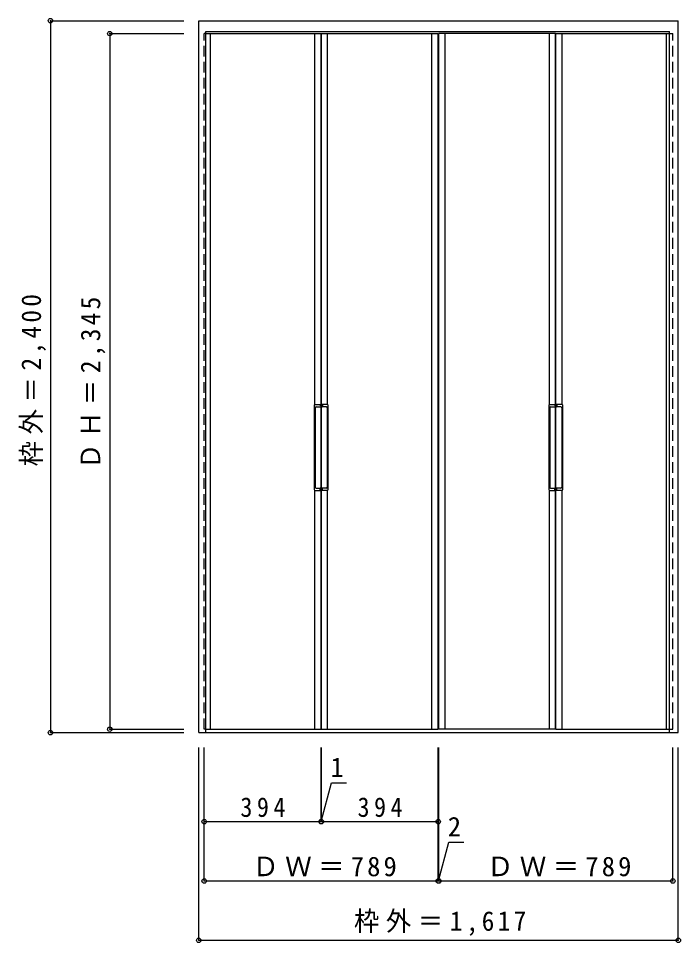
# Model space of a CAD drawing. Units: millimetres, scale not verified. Extents: x -1267 to 965, y -1386 to 1729.
import ezdxf
from ezdxf.enums import TextEntityAlignment as Align

# ---------------------------------------------------------------- set-up
doc = ezdxf.new("R2010")
doc.units = ezdxf.units.MM
doc.header["$LTSCALE"] = 30
doc.header["$PDMODE"] = 32
doc.header["$PDSIZE"] = 15
doc.linetypes.add('DASHED1', pattern=[1.8, 1.2, -0.6])
doc.layers.add('0-0', color=7, linetype='Continuous')
doc.layers.add('0-1_寸法', color=4, linetype='Continuous')
doc.styles.add('ＭＳ ゴシック', font='')
doc.styles.get('ＭＳ ゴシック').set_extended_font_data('MS Gothic')

msp = doc.modelspace()

# ---------------------------------------------------------------- linework, layer by layer
at = {"layer": '0-0', "color": 3}
for p, q in [((-659.42, -678.65), (-659.42, 1721.35)), ((-659.42, 1721.35), (957.58, 1721.35)), ((957.58, -678.65), (957.58, 1721.35)), ((-635.42, -678.65), (-635.42, 1685.35)), ((-635.42, 1685.35), (927.58, 1685.35)), ((927.58, -678.65), (927.58, 1685.35)), ((-635.42, 1677.85), (-246.92, 1677.85)), ((-246.92, -667.15), (-246.92, 1677.85)), ((-245.92, -667.15), (-245.92, 1677.85)), ((-245.92, 1677.85), (148.08, 1677.85)), ((148.08, -667.15), (148.08, 1677.85)), ((150.08, -667.15), (150.08, 1677.85)), ((544.08, 1677.85), (150.08, 1677.85)), ((544.08, -667.15), (544.08, 1677.85)), ((545.08, -667.15), (545.08, 1677.85)), ((545.08, 1677.85), (927.58, 1677.85)), ((-659.42, -678.65), (957.58, -678.65)), ((-635.42, -667.15), (-246.92, -667.15)), ((-245.92, -667.15), (148.08, -667.15)), ((544.08, -667.15), (150.08, -667.15)), ((545.08, -667.15), (927.58, -667.15))]:
    msp.add_line(p, q, dxfattribs=at)
at = {"layer": '0-0', "color": 4, "linetype": 'DASHED1'}
for p, q in [((-640.92, -667.15), (-640.92, 1677.85)), ((-635.42, 1677.85), (-640.92, 1677.85)), ((927.58, 1677.85), (939.08, 1677.85)), ((939.08, -667.15), (939.08, 1677.85)), ((-635.42, -667.15), (-640.92, -667.15)), ((927.58, -667.15), (939.08, -667.15))]:
    msp.add_line(p, q, dxfattribs=at)
at = {"layer": '0-0'}
for p, q in [((-619.92, -667.15), (-619.92, 1677.85)), ((-267.92, 427.85), (-267.92, 1677.85)), ((-224.92, 427.85), (-224.92, 1677.85)), ((127.08, -667.15), (127.08, 1677.85)), ((171.08, -667.15), (171.08, 1677.85)), ((523.08, 427.85), (523.08, 1677.85)), ((566.08, 427.85), (566.08, 1677.85)), ((918.08, -667.15), (918.08, 1677.85)), ((-269.92, 424.85), (-269.92, 140.85)), ((-266.92, 427.85), (-246.92, 427.85)), ((-266.92, 416.85), (-266.92, 148.85)), ((-263.92, 419.85), (-249.92, 419.85)), ((-250.22, 427.85), (-250.22, 422.85)), ((-246.92, 422.85), (-246.92, 424.35)), ((-246.92, 422.85), (-246.92, 424.35)), ((-225.92, 427.85), (-245.92, 427.85)), ((-245.92, 422.85), (-245.92, 424.35)), ((-245.92, 422.85), (-245.92, 424.35)), ((-228.92, 419.85), (-242.92, 419.85)), ((-242.62, 427.85), (-242.62, 422.85)), ((-225.92, 416.85), (-225.92, 148.85)), ((-222.92, 140.85), (-222.92, 424.85)), ((521.08, 424.85), (521.08, 140.85)), ((524.08, 427.85), (544.08, 427.85)), ((524.08, 416.85), (524.08, 148.85)), ((527.08, 419.85), (541.08, 419.85)), ((540.78, 427.85), (540.78, 422.85)), ((544.08, 422.85), (544.08, 424.35)), ((544.08, 422.85), (544.08, 424.35)), ((565.08, 427.85), (545.08, 427.85)), ((545.08, 422.85), (545.08, 424.35)), ((545.08, 422.85), (545.08, 424.35)), ((562.08, 419.85), (548.08, 419.85)), ((548.38, 427.85), (548.38, 422.85)), ((565.08, 416.85), (565.08, 148.85)), ((568.08, 140.85), (568.08, 424.85)), ((-267.92, -667.15), (-267.92, 137.85)), ((-266.92, 137.85), (-246.92, 137.85)), ((-263.92, 145.85), (-249.92, 145.85)), ((-250.22, 137.85), (-250.22, 142.85)), ((-246.92, 142.85), (-246.92, 141.35)), ((-246.92, 142.85), (-246.92, 141.35)), ((-246.92, 142.85), (-246.92, 141.35)), ((-245.92, 142.85), (-245.92, 141.35)), ((-245.92, 142.85), (-245.92, 141.35)), ((-245.92, 142.85), (-245.92, 141.35)), ((-225.92, 137.85), (-245.92, 137.85)), ((-228.92, 145.85), (-242.92, 145.85)), ((-242.62, 137.85), (-242.62, 142.85)), ((-224.92, -667.15), (-224.92, 137.85)), ((523.08, -667.15), (523.08, 137.85)), ((524.08, 137.85), (544.08, 137.85)), ((527.08, 145.85), (541.08, 145.85)), ((540.78, 137.85), (540.78, 142.85)), ((544.08, 142.85), (544.08, 141.35)), ((544.08, 142.85), (544.08, 141.35)), ((544.08, 142.85), (544.08, 141.35)), ((545.08, 142.85), (545.08, 141.35)), ((545.08, 142.85), (545.08, 141.35)), ((545.08, 142.85), (545.08, 141.35)), ((565.08, 137.85), (545.08, 137.85)), ((562.08, 145.85), (548.08, 145.85)), ((548.38, 137.85), (548.38, 142.85)), ((566.08, -667.15), (566.08, 137.85))]:
    msp.add_line(p, q, dxfattribs=at)
for centre, start, end in [((-266.92, 424.85), 90, 180), ((-263.92, 416.85), 90, 180), ((-249.92, 422.85), 270, 0), ((-242.92, 422.85), 180, 270), ((-228.92, 416.85), 0, 90), ((-225.92, 424.85), 0, 90), ((524.08, 424.85), 90, 180), ((527.08, 416.85), 90, 180), ((541.08, 422.85), 270, 0), ((548.08, 422.85), 180, 270), ((562.08, 416.85), 0, 90), ((565.08, 424.85), 0, 90), ((-266.92, 140.85), 180, 270), ((-263.92, 148.85), 180, 270), ((-249.92, 142.85), 0, 90), ((-242.92, 142.85), 90, 180), ((-228.92, 148.85), 270, 0), ((-225.92, 140.85), 270, 0), ((524.08, 140.85), 180, 270), ((527.08, 148.85), 180, 270), ((541.08, 142.85), 0, 90), ((548.08, 142.85), 90, 180), ((562.08, 148.85), 270, 0), ((565.08, 140.85), 270, 0)]:
    msp.add_arc(centre, 3, start, end, dxfattribs=at)
at = {"layer": '0-1_寸法'}
for p, q in [((-1159.42, 1721.35), (-709.42, 1721.35)), ((-1159.42, 1721.35), (-1159.42, -678.65)), ((-959.42, 1677.85), (-709.42, 1677.85)), ((-959.42, 1677.85), (-959.42, -667.15)), ((-1159.42, -678.65), (-709.42, -678.65)), ((-959.42, -667.15), (-709.42, -667.15)), ((-659.42, -1378.65), (-659.42, -728.65)), ((-640.92, -1178.65), (-640.92, -728.65)), ((-246.92, -978.65), (-246.92, -728.65)), ((-245.92, -978.65), (-245.92, -728.65)), ((148.08, -1178.65), (148.08, -728.65)), ((150.08, -1178.65), (150.08, -728.65)), ((939.08, -1178.65), (939.08, -728.65)), ((-246.42, -978.65), (-211.47, -848.22)), ((-211.47, -848.22), (-160.69, -848.22)), ((-640.92, -978.65), (-246.92, -978.65)), ((-246.92, -978.65), (-245.92, -978.65)), ((-245.92, -978.65), (148.08, -978.65)), ((149.08, -1178.65), (184.03, -1048.22)), ((184.03, -1048.22), (234.81, -1048.22)), ((-640.92, -1178.65), (148.08, -1178.65)), ((148.08, -1178.65), (150.08, -1178.65)), ((150.08, -1178.65), (939.08, -1178.65))]:
    msp.add_line(p, q, dxfattribs=at)
msp.add_lwpolyline([(-659.42, -1378.65), (957.58, -1378.65), (957.58, -728.65)], dxfattribs=at)
at = {"layer": '0-1_寸法', "color": 7}
for p in [(-1159.42, 1721.35), (-959.42, 1677.85), (-1159.42, -678.65), (-959.42, -667.15), (-640.92, -978.65), (-246.92, -978.65), (-245.92, -978.65), (148.08, -978.65), (-640.92, -1178.65), (148.08, -1178.65), (150.08, -1178.65), (939.08, -1178.65), (-659.42, -1378.65), (957.58, -1378.65)]:
    msp.add_point(p, dxfattribs=at)

# ---------------------------------------------------------------- texts
at = {"layer": '0-1_寸法', "color": 7, "style": 'ＭＳ ゴシック'}
for s, p in [('1', (-215.22, -848.22)), ('2', (180.28, -1048.22))]:
    msp.add_text(s, height=65.98, dxfattribs=at).set_placement(p, align=Align.BOTTOM_LEFT)
at = {"layer": '0-1_寸法', "color": 7, "char_height": 65.98, "attachment_point": 7, "rotation": 90, "style": 'ＭＳ ゴシック'}
for s, insert in [('\\T1.26;\\W0.95;枠外＝2,400', (-1174.42, 219.1)), ('\\T1.26;\\W0.95;ＤＨ＝2,345', (-974.42, 210.1))]:
    msp.add_mtext(s, dxfattribs=dict(at, insert=insert))
at = {"layer": '0-1_寸法', "color": 7, "char_height": 65.98, "attachment_point": 7, "style": 'ＭＳ ゴシック'}
for s, insert in [('\\T1.38;\\W0.9;394', (-518.92, -963.65)), ('\\T1.38;\\W0.9;394', (-123.92, -963.65)), ('\\T1.23;ＤＷ＝789', (-478.92, -1163.65)), ('\\T1.23;ＤＷ＝789', (312.08, -1163.65)), ('\\T1.26;\\W0.95;枠外＝1,617', (-135.92, -1363.65))]:
    msp.add_mtext(s, dxfattribs=dict(at, insert=insert))

doc.saveas('drawing.dxf')
